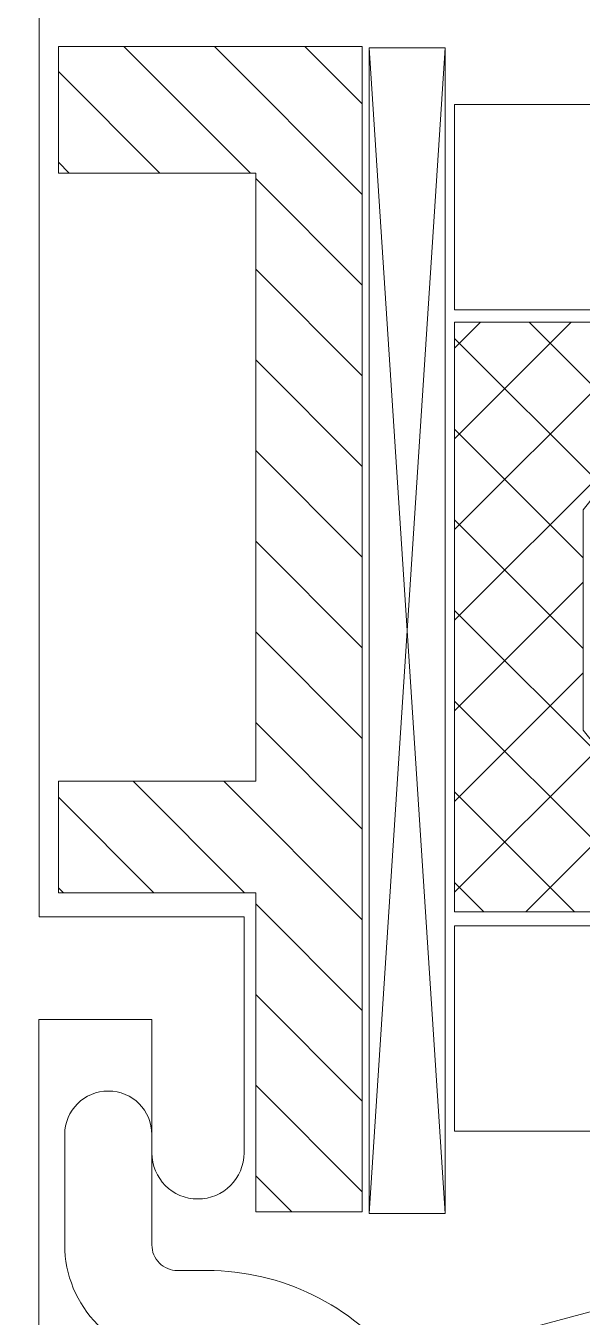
# Model space of a CAD drawing. Header units: millimetres. Extents: x 14753 to 45183, y 5640 to 19518.
# Drawn here: x 41575.57 to 41578.04, y 18259.2 to 18264.93 of the extents above; entities that cross this region are included whole.
import ezdxf

# ---------------------------------------------------------------- set-up
doc = ezdxf.new("R2010")
doc.units = ezdxf.units.MM
doc.linetypes.add('DASHDOT2', pattern=[0.5, 0.25, -0.125, 0, -0.125])
doc.linetypes.add('HIDDEN', pattern=[0.375, 0.25, -0.125])
for name, color, linetype in [('5', 5, 'HIDDEN'), ('CAM', 132, 'Continuous'), ('tarama', 253, 'Continuous')]:
    doc.layers.add(name, color=color, linetype=linetype)
doc.layers.add('pvc', color=253, linetype='Continuous', lineweight=9)

# ---------------------------------------------------------------- blocks, each defined once
blk = doc.blocks.new('A$C1A495F32')
at = {"layer": 'pvc'}
h = blk.add_hatch(dxfattribs=at)
h.set_pattern_fill('ANSI31', color=256, scale=0.025304, angle=450, style=0, double=1)
h.set_pattern_definition([(315, (263.1677164, -45.538653), (0.00223654726, 0.00223654726), [])])
h.paths.add_polyline_path([(3.93041, 3.705609), (3.93041, 3.763109), (3.91541, 3.763109), (3.91541, 3.756859), (3.92516, 3.756859), (3.92516, 3.726859), (3.91541, 3.726859), (3.91541, 3.721359), (3.92516, 3.721359), (3.92516, 3.705609)])
h = blk.add_hatch(dxfattribs=at)
h.set_pattern_fill('ANSI37', color=256, scale=0.025304, angle=450, style=0, double=1)
h.set_pattern_definition([(315, (263.1677164, -45.7916896), (0.00223654726, 0.00223654726), []), (45, (263.1677164, -45.7916896), (-0.00223654726, 0.00223654726), [])])
h.paths.add_polyline_path([(3.948465, 3.720423), (3.941323, 3.729374), (3.941323, 3.740255), (3.948687, 3.749503), (3.934972, 3.749503), (3.934972, 3.720423)])
at = {"layer": 'CAM', "lineweight": 5}
for points in [[(3.934972, 3.760247), (5.154376, 3.760247), (5.154376, 3.750116), (3.934972, 3.750116), (3.934972, 3.760247)], [(3.934972, 3.719721), (3.934972, 3.709589), (5.154376, 3.709589), (5.154376, 3.719721), (3.934972, 3.719721)]]:
    blk.add_lwpolyline(points, close=True, dxfattribs=at)
at = {"layer": 'pvc'}
for p, q in [((3.930757, 3.763039), (3.934507, 3.705539)), ((3.934507, 3.763039), (3.930757, 3.705539))]:
    blk.add_line(p, q, dxfattribs=at)
for points in [[(3.828424, 3.801899), (3.960095, 3.801899, -0.315299), (3.963661, 3.799401), (3.974568, 3.769437, -0.520567), (3.973379, 3.767739), (3.961305, 3.767739), (3.960636, 3.771534), (3.963761, 3.771534, 0.443866), (3.96502, 3.772926, 0.904534), (3.947396, 3.772926, 0.443866), (3.948655, 3.771534), (3.95178, 3.771534), (3.95111, 3.767739), (3.933186, 3.767739, -0.131652), (3.930656, 3.768417), (3.922048, 3.773387, 0.57735), (3.914457, 3.769004), (3.914457, 3.720168), (3.924578, 3.720168), (3.924578, 3.708528, -1), (3.920024, 3.708528), (3.920024, 3.715107), (3.914453, 3.715107), (3.914453, 3.684237)], [(3.828424, 3.801899), (3.960095, 3.801899, -0.315299), (3.963661, 3.799401), (3.974568, 3.769437, -0.520567), (3.973379, 3.767739), (3.961305, 3.767739), (3.960636, 3.771534), (3.963761, 3.771534, 0.443866), (3.96502, 3.772926, 0.904534), (3.947396, 3.772926, 0.443866), (3.948655, 3.771534), (3.95178, 3.771534), (3.95111, 3.767739), (3.933186, 3.767739, -0.131652), (3.930656, 3.768417), (3.922048, 3.773387, 0.57735), (3.914457, 3.769004), (3.914457, 3.720168), (3.924578, 3.720168), (3.924578, 3.708528, -1), (3.920024, 3.708528), (3.920024, 3.715107), (3.914453, 3.715107), (3.914453, 3.684237)], [(3.828424, 3.801899), (3.960095, 3.801899, -0.315299), (3.963661, 3.799401), (3.974568, 3.769437, -0.520567), (3.973379, 3.767739), (3.961305, 3.767739), (3.960636, 3.771534), (3.963761, 3.771534, 0.443866), (3.96502, 3.772926, 0.904534), (3.947396, 3.772926, 0.443866), (3.948655, 3.771534), (3.95178, 3.771534), (3.95111, 3.767739), (3.933186, 3.767739, -0.131652), (3.930656, 3.768417), (3.922048, 3.773387, 0.57735), (3.914457, 3.769004), (3.914457, 3.720168), (3.924578, 3.720168), (3.924578, 3.708528, -1), (3.920024, 3.708528), (3.920024, 3.715107), (3.914453, 3.715107), (3.914453, 3.684237)], [(3.828424, 3.801899), (3.960095, 3.801899, -0.315299), (3.963661, 3.799401), (3.974568, 3.769437, -0.520567), (3.973379, 3.767739), (3.961305, 3.767739), (3.960636, 3.771534), (3.963761, 3.771534, 0.443866), (3.96502, 3.772926, 0.904534), (3.947396, 3.772926, 0.443866), (3.948655, 3.771534), (3.95178, 3.771534), (3.95111, 3.767739), (3.933186, 3.767739, -0.131652), (3.930656, 3.768417), (3.922048, 3.773387, 0.57735), (3.914457, 3.769004), (3.914457, 3.720168), (3.924578, 3.720168), (3.924578, 3.708528, -1), (3.920024, 3.708528), (3.920024, 3.715107), (3.914453, 3.715107), (3.914453, 3.684237)], [(3.828424, 3.801899), (3.960095, 3.801899, -0.315299), (3.963661, 3.799401), (3.974568, 3.769437, -0.520567), (3.973379, 3.767739), (3.961305, 3.767739), (3.960636, 3.771534), (3.963761, 3.771534, 0.443866), (3.96502, 3.772926, 0.904534), (3.947396, 3.772926, 0.443866), (3.948655, 3.771534), (3.95178, 3.771534), (3.95111, 3.767739), (3.933186, 3.767739, -0.131652), (3.930656, 3.768417), (3.922048, 3.773387, 0.57735), (3.914457, 3.769004), (3.914457, 3.720168), (3.924578, 3.720168), (3.924578, 3.708528, -1), (3.920024, 3.708528), (3.920024, 3.715107), (3.914453, 3.715107), (3.914453, 3.684237)], [(3.828424, 3.801899), (3.960095, 3.801899, -0.315299), (3.963661, 3.799401), (3.974568, 3.769437, -0.520567), (3.973379, 3.767739), (3.961305, 3.767739), (3.960636, 3.771534), (3.963761, 3.771534, 0.443866), (3.96502, 3.772926, 0.904534), (3.947396, 3.772926, 0.443866), (3.948655, 3.771534), (3.95178, 3.771534), (3.95111, 3.767739), (3.933186, 3.767739, -0.131652), (3.930656, 3.768417), (3.922048, 3.773387, 0.57735), (3.914457, 3.769004), (3.914457, 3.720168), (3.924578, 3.720168), (3.924578, 3.708528, -1), (3.920024, 3.708528), (3.920024, 3.715107), (3.914453, 3.715107), (3.914453, 3.684237)], [(3.828424, 3.801899), (3.960095, 3.801899, -0.315299), (3.963661, 3.799401), (3.974568, 3.769437, -0.520567), (3.973379, 3.767739), (3.961305, 3.767739), (3.960636, 3.771534), (3.963761, 3.771534, 0.443866), (3.96502, 3.772926, 0.904534), (3.947396, 3.772926, 0.443866), (3.948655, 3.771534), (3.95178, 3.771534), (3.95111, 3.767739), (3.933186, 3.767739, -0.131652), (3.930656, 3.768417), (3.922048, 3.773387, 0.57735), (3.914457, 3.769004), (3.914457, 3.720168), (3.924578, 3.720168), (3.924578, 3.708528, -1), (3.920024, 3.708528), (3.920024, 3.715107), (3.914453, 3.715107), (3.914453, 3.684237)], [(3.921293, 3.698419, -0.414214), (3.915726, 3.703986), (3.915726, 3.709426, -1), (3.920028, 3.709426), (3.920028, 3.703986, 0.414214), (3.921293, 3.702721), (3.922764, 3.702721, -0.231342), (3.932149, 3.698133), (3.946392, 3.701949), (3.9544, 3.701949), (3.955069, 3.698154)], [(3.921293, 3.698419, -0.414214), (3.915726, 3.703986), (3.915726, 3.709426, -1), (3.920028, 3.709426), (3.920028, 3.703986, 0.414214), (3.921293, 3.702721), (3.922764, 3.702721, -0.231342), (3.932149, 3.698133), (3.946392, 3.701949), (3.9544, 3.701949), (3.955069, 3.698154)], [(3.921293, 3.698419, -0.414214), (3.915726, 3.703986), (3.915726, 3.709426, -1), (3.920028, 3.709426), (3.920028, 3.703986, 0.414214), (3.921293, 3.702721), (3.922764, 3.702721, -0.231342), (3.932149, 3.698133), (3.946392, 3.701949), (3.9544, 3.701949), (3.955069, 3.698154)], [(3.921293, 3.698419, -0.414214), (3.915726, 3.703986), (3.915726, 3.709426, -1), (3.920028, 3.709426), (3.920028, 3.703986, 0.414214), (3.921293, 3.702721), (3.922764, 3.702721, -0.231342), (3.932149, 3.698133), (3.946392, 3.701949), (3.9544, 3.701949), (3.955069, 3.698154)], [(3.921293, 3.698419, -0.414214), (3.915726, 3.703986), (3.915726, 3.709426, -1), (3.920028, 3.709426), (3.920028, 3.703986, 0.414214), (3.921293, 3.702721), (3.922764, 3.702721, -0.231342), (3.932149, 3.698133), (3.946392, 3.701949), (3.9544, 3.701949), (3.955069, 3.698154)], [(3.921293, 3.698419, -0.414214), (3.915726, 3.703986), (3.915726, 3.709426, -1), (3.920028, 3.709426), (3.920028, 3.703986, 0.414214), (3.921293, 3.702721), (3.922764, 3.702721, -0.231342), (3.932149, 3.698133), (3.946392, 3.701949), (3.9544, 3.701949), (3.955069, 3.698154)], [(3.921293, 3.698419, -0.414214), (3.915726, 3.703986), (3.915726, 3.709426, -1), (3.920028, 3.709426), (3.920028, 3.703986, 0.414214), (3.921293, 3.702721), (3.922764, 3.702721, -0.231342), (3.932149, 3.698133), (3.946392, 3.701949), (3.9544, 3.701949), (3.955069, 3.698154)], [(3.921293, 3.698419, -0.414214), (3.915726, 3.703986), (3.915726, 3.709426, -1), (3.920028, 3.709426), (3.920028, 3.703986, 0.414214), (3.921293, 3.702721), (3.922764, 3.702721, -0.231342), (3.932149, 3.698133), (3.946392, 3.701949), (3.9544, 3.701949), (3.955069, 3.698154)]]:
    blk.add_lwpolyline(points, format="xyb", dxfattribs=at)
for points in [[(3.93041, 3.705609), (3.93041, 3.763109), (3.91541, 3.763109), (3.91541, 3.756859), (3.92516, 3.756859), (3.92516, 3.726859), (3.91541, 3.726859), (3.91541, 3.721359), (3.92516, 3.721359), (3.92516, 3.705609)], [(3.93041, 3.705609), (3.93041, 3.763109), (3.91541, 3.763109), (3.91541, 3.756859), (3.92516, 3.756859), (3.92516, 3.726859), (3.91541, 3.726859), (3.91541, 3.721359), (3.92516, 3.721359), (3.92516, 3.705609)], [(3.93041, 3.705609), (3.93041, 3.763109), (3.91541, 3.763109), (3.91541, 3.756859), (3.92516, 3.756859), (3.92516, 3.726859), (3.91541, 3.726859), (3.91541, 3.721359), (3.92516, 3.721359), (3.92516, 3.705609)], [(3.93041, 3.705609), (3.93041, 3.763109), (3.91541, 3.763109), (3.91541, 3.756859), (3.92516, 3.756859), (3.92516, 3.726859), (3.91541, 3.726859), (3.91541, 3.721359), (3.92516, 3.721359), (3.92516, 3.705609)], [(3.93041, 3.705609), (3.93041, 3.763109), (3.91541, 3.763109), (3.91541, 3.756859), (3.92516, 3.756859), (3.92516, 3.726859), (3.91541, 3.726859), (3.91541, 3.721359), (3.92516, 3.721359), (3.92516, 3.705609)], [(3.93041, 3.705609), (3.93041, 3.763109), (3.91541, 3.763109), (3.91541, 3.756859), (3.92516, 3.756859), (3.92516, 3.726859), (3.91541, 3.726859), (3.91541, 3.721359), (3.92516, 3.721359), (3.92516, 3.705609)], [(3.93041, 3.705609), (3.93041, 3.763109), (3.91541, 3.763109), (3.91541, 3.756859), (3.92516, 3.756859), (3.92516, 3.726859), (3.91541, 3.726859), (3.91541, 3.721359), (3.92516, 3.721359), (3.92516, 3.705609)], [(3.93041, 3.705609), (3.93041, 3.763109), (3.91541, 3.763109), (3.91541, 3.756859), (3.92516, 3.756859), (3.92516, 3.726859), (3.91541, 3.726859), (3.91541, 3.721359), (3.92516, 3.721359), (3.92516, 3.705609)], [(3.934507, 3.763039), (3.934507, 3.705539), (3.930757, 3.705539), (3.930757, 3.763039)], [(3.934507, 3.763039), (3.934507, 3.705539), (3.930757, 3.705539), (3.930757, 3.763039)], [(3.934507, 3.763039), (3.934507, 3.705539), (3.930757, 3.705539), (3.930757, 3.763039)], [(3.934507, 3.763039), (3.934507, 3.705539), (3.930757, 3.705539), (3.930757, 3.763039)], [(3.934507, 3.763039), (3.934507, 3.705539), (3.930757, 3.705539), (3.930757, 3.763039)], [(3.934507, 3.763039), (3.934507, 3.705539), (3.930757, 3.705539), (3.930757, 3.763039)], [(3.934507, 3.763039), (3.934507, 3.705539), (3.930757, 3.705539), (3.930757, 3.763039)], [(3.934507, 3.763039), (3.934507, 3.705539), (3.930757, 3.705539), (3.930757, 3.763039)], [(3.948465, 3.720423), (3.941323, 3.729374), (3.941323, 3.740255), (3.948687, 3.749503), (3.934972, 3.749503), (3.934972, 3.720423)], [(3.948465, 3.720423), (3.941323, 3.729374), (3.941323, 3.740255), (3.948687, 3.749503), (3.934972, 3.749503), (3.934972, 3.720423)], [(3.948465, 3.720423), (3.941323, 3.729374), (3.941323, 3.740255), (3.948687, 3.749503), (3.934972, 3.749503), (3.934972, 3.720423)], [(3.948465, 3.720423), (3.941323, 3.729374), (3.941323, 3.740255), (3.948687, 3.749503), (3.934972, 3.749503), (3.934972, 3.720423)], [(3.948465, 3.720423), (3.941323, 3.729374), (3.941323, 3.740255), (3.948687, 3.749503), (3.934972, 3.749503), (3.934972, 3.720423)], [(3.948465, 3.720423), (3.941323, 3.729374), (3.941323, 3.740255), (3.948687, 3.749503), (3.934972, 3.749503), (3.934972, 3.720423)], [(3.948465, 3.720423), (3.941323, 3.729374), (3.941323, 3.740255), (3.948687, 3.749503), (3.934972, 3.749503), (3.934972, 3.720423)], [(3.948465, 3.720423), (3.941323, 3.729374), (3.941323, 3.740255), (3.948687, 3.749503), (3.934972, 3.749503), (3.934972, 3.720423)]]:
    blk.add_lwpolyline(points, close=True, dxfattribs=at)
at = {"layer": 'tarama', "linetype": 'DASHDOT2', "ltscale": 50}
blk.add_circle((3.75, 3.75), 3.75, dxfattribs=at)

msp = doc.modelspace()

# ---------------------------------------------------------------- block references
at = {"layer": '5', "color": 8, "linetype": 'ByBlock', "xscale": 90.00000000014552, "yscale": 90.00000000014552, "zscale": 90.00000000014552}
msp.add_blockref('A$C1A495F32', (41223.3256, 17926.1605, -574.2036), dxfattribs=at)

doc.saveas('drawing.dxf')
